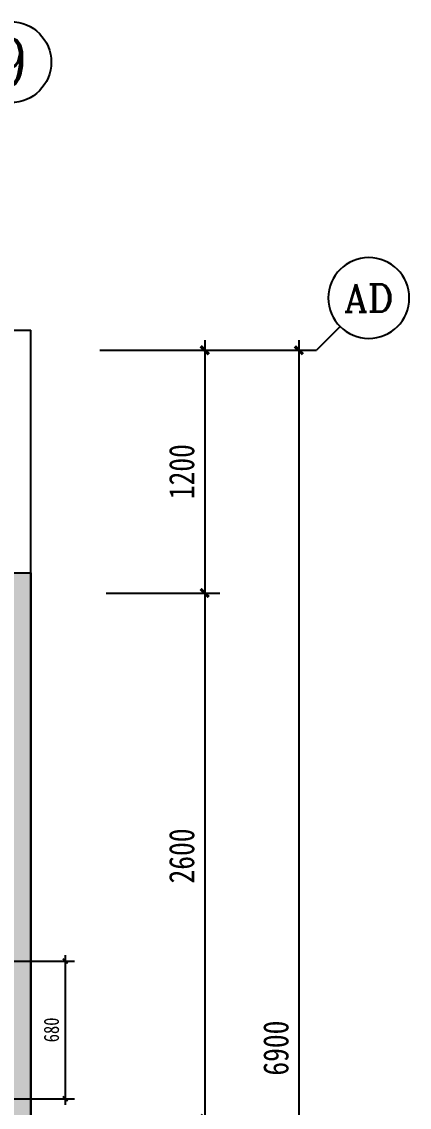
# Model space of a CAD drawing. Extents: x 3479 to 4537415, y 306 to 366510.
# Drawn here: x 4398438 to 4400352, y 277121 to 282488 of the extents above; entities that cross this region are included whole.
import ezdxf
from ezdxf.enums import TextEntityAlignment as Align

# ---------------------------------------------------------------- set-up
doc = ezdxf.new("R2010")
doc.units = 0
doc.header["$LTSCALE"] = 10
doc.header["$MEASUREMENT"] = 0
doc.header["$PDMODE"] = 35
doc.linetypes.add('DASH', pattern=[0.35, 0.25, -0.1])
doc.layers.get('Defpoints').update_dxf_attribs({"color": 49, "linetype": 'DASH'})
for name, color, linetype in [('AXIS', 3, 'Continuous'), ('AXIS_TEXT', 7, 'Continuous'), ('COLU', 1, 'Continuous'), ('COLU_HATCH', 251, 'Continuous'), ('P-FLOOR', 117, 'Continuous'), ('P-WALL', 5, 'Continuous'), ('PUB_DIM', 3, 'Continuous')]:
    doc.layers.add(name, color=color, linetype=linetype)
doc.styles.add('-宋体', font='simkai.ttf', dxfattribs={"width": 0.8})
doc.styles.add('_TCH_AXIS', font='COMPLEX', dxfattribs={"bigfont": 'GBCBIG'})
doc.styles.add('COMPLEX', font='COMPLEX')
doc.dimstyles.new('DIM-030', dxfattribs={"dimscale": 30, "dimtxt": 2.5, "dimasz": 0.8, "dimexe": 1.5, "dimexo": 2.5, "dimgap": 1, "dimtad": 1, "dimdec": 0, "dimzin": 12, "dimdsep": 46, "dimtxsty": '-宋体', "dimblk": 'ARCHTICK', "dimcen": 0, "dimdle": 1, "dimclrd": 256, "dimclre": 256, "dimclrt": 9, "dimadec": 0, "dimazin": 0, "dimtfac": 1, "dimtdec": 0, "dimtmove": 2, "dimatfit": 3, "dimldrblk": 'DOT', "dimfxl": 1, "dimtolj": 1, "dimtzin": 12, "dimarcsym": 0})
doc.dimstyles.new('DIM-050', dxfattribs={"dimscale": 50, "dimtxt": 2.5, "dimasz": 0.8, "dimexe": 1.5, "dimexo": 2.5, "dimgap": 1, "dimtad": 1, "dimdec": 0, "dimzin": 12, "dimdsep": 46, "dimtxsty": '-宋体', "dimblk": 'ARCHTICK', "dimcen": 0, "dimdle": 1, "dimclrd": 256, "dimclre": 256, "dimclrt": 9, "dimadec": 0, "dimazin": 0, "dimtfac": 1, "dimtdec": 0, "dimtix": 1, "dimtmove": 2, "dimatfit": 3, "dimldrblk": 'DOT', "dimfxl": 1.5, "dimtolj": 1, "dimtzin": 12, "dimarcsym": 0})

# ---------------------------------------------------------------- blocks, each defined once
blk = doc.blocks.new('_ArchTick')
at = {"color": 0, "linetype": 'ByBlock', "const_width": 0.4}
blk.add_lwpolyline([(-0.5, -0.5), (0.5, 0.5)], dxfattribs=at)
blk = doc.blocks.new('*D1451')
at = {"layer": 'Defpoints', "color": 0, "transparency": 16777216}
for p in [(4398720.5, 280863.2), (4398730.6, 279663.2), (4399341.5, 279663.2)]:
    blk.add_point(p, dxfattribs=at)
at = {"layer": 'PUB_DIM', "lineweight": -2, "transparency": 16777216}
for p, q in [((4398845.5, 280863.2), (4399416.5, 280863.2)), ((4399341.5, 280913.2), (4399341.5, 279613.2)), ((4398855.6, 279663.2), (4399416.5, 279663.2))]:
    blk.add_line(p, q, dxfattribs=at)
at = {"layer": 'PUB_DIM', "lineweight": -2, "transparency": 16777216, "xscale": 40, "yscale": 40, "zscale": 40}
for p, rotation in [((4399341.5, 280863.2), 90), ((4399341.5, 279663.2), 270)]:
    blk.add_blockref('_ArchTick', p, dxfattribs=dict(at, rotation=rotation))
at = {"layer": 'PUB_DIM', "color": 9, "transparency": 16777216, "insert": (4399228.3, 280263.2), "char_height": 125, "attachment_point": 5, "rotation": 90, "style": '-宋体'}
blk.add_mtext('\\A1;1200', dxfattribs=at)
blk = doc.blocks.new('_Dot')
at = {"color": 0, "linetype": 'ByBlock', "lineweight": -2}
blk.add_line((-0.5, 0), (-1, 0), dxfattribs=at)
at = {"color": 0, "linetype": 'ByBlock', "const_width": 0.5}
blk.add_lwpolyline([(-0.25, 0, 1), (0.25, 0, 1)], format="xyb", close=True, dxfattribs=at)
blk = doc.blocks.new('*D1452')
at = {"layer": 'Defpoints', "color": 0, "transparency": 16777216}
for p in [(4398730.6, 279663.2), (4398713.8, 277063.2), (4399341.5, 277063.2)]:
    blk.add_point(p, dxfattribs=at)
at = {"layer": 'PUB_DIM', "lineweight": -2, "transparency": 16777216}
for p, q in [((4399341.5, 279713.2), (4399341.5, 277013.2)), ((4398855.6, 279663.2), (4399416.5, 279663.2)), ((4398838.8, 277063.2), (4399416.5, 277063.2))]:
    blk.add_line(p, q, dxfattribs=at)
at = {"layer": 'PUB_DIM', "lineweight": -2, "transparency": 16777216, "xscale": 40, "yscale": 40, "zscale": 40}
for p, rotation in [((4399341.5, 279663.2), 90), ((4399341.5, 277063.2), 270)]:
    blk.add_blockref('_ArchTick', p, dxfattribs=dict(at, rotation=rotation))
at = {"layer": 'PUB_DIM', "color": 9, "transparency": 16777216, "insert": (4399228.3, 278363.2), "char_height": 125, "attachment_point": 5, "rotation": 90, "style": '-宋体'}
blk.add_mtext('\\A1;2600', dxfattribs=at)
blk = doc.blocks.new('*D1454')
at = {"layer": 'Defpoints', "color": 0, "transparency": 16777216}
for p in [(4398720.5, 280863.2), (4398734.9, 273963.2), (4399806.7, 273963.2)]:
    blk.add_point(p, dxfattribs=at)
at = {"layer": 'PUB_DIM', "lineweight": -2, "transparency": 16777216}
for p, q in [((4398845.5, 280863.2), (4399881.7, 280863.2)), ((4399806.7, 280913.2), (4399806.7, 273913.2)), ((4398859.9, 273963.2), (4399881.7, 273963.2))]:
    blk.add_line(p, q, dxfattribs=at)
at = {"layer": 'PUB_DIM', "lineweight": -2, "transparency": 16777216, "xscale": 40, "yscale": 40, "zscale": 40}
for p, rotation in [((4399806.7, 280863.2), 90), ((4399806.7, 273963.2), 270)]:
    blk.add_blockref('_ArchTick', p, dxfattribs=dict(at, rotation=rotation))
at = {"layer": 'PUB_DIM', "color": 9, "transparency": 16777216, "insert": (4399693.5, 277413.2), "char_height": 125, "attachment_point": 5, "rotation": 90, "style": '-宋体'}
blk.add_mtext('\\A1;6900', dxfattribs=at)
blk = doc.blocks.new('*D361')
at = {"layer": 'Defpoints', "color": 0, "transparency": 16777216}
for p in [(4398253.5, 277843.2), (4398253.5, 277163.2), (4398652.7, 277163.2)]:
    blk.add_point(p, dxfattribs=at)
at = {"layer": 'P-FLOOR', "lineweight": -2, "transparency": 16777216}
for p, q in [((4398652.7, 277873.2), (4398652.7, 277133.2)), ((4398328.5, 277843.2), (4398697.7, 277843.2)), ((4398328.5, 277163.2), (4398697.7, 277163.2))]:
    blk.add_line(p, q, dxfattribs=at)
at = {"layer": 'P-FLOOR', "lineweight": -2, "transparency": 16777216, "xscale": 24, "yscale": 24, "zscale": 24}
for p, rotation in [((4398652.7, 277843.2), 90), ((4398652.7, 277163.2), 270)]:
    blk.add_blockref('_ArchTick', p, dxfattribs=dict(at, rotation=rotation))
at = {"layer": 'P-FLOOR', "color": 9, "transparency": 16777216, "insert": (4398584.8, 277503.2), "char_height": 75, "attachment_point": 5, "rotation": 90, "style": '-宋体'}
blk.add_mtext('\\A1;680', dxfattribs=at)
blk = doc.blocks.new('_AXISO')
blk.add_circle((0, 0), 0.5)
at = {"layer": 'AXIS_TEXT', "style": 'COMPLEX', "width": 1.041667}
blk.add_attdef('A', text='', height=0.56, dxfattribs=at).set_placement((-0.25, -0.28), (0.25, -0.28), align=Align.FIT)

msp = doc.modelspace()

# ---------------------------------------------------------------- hatches: boundary and pattern name
at = {"layer": 'COLU_HATCH'}
msp.add_hatch(color=256, dxfattribs=at).paths.add_polyline_path([(4395883.5, 277163.2), (4398283.5, 277163.2), (4398283.5, 279763.2), (4398483.5, 279763.2), (4398483.5, 276963.2), (4395883.5, 276963.2)])

# ---------------------------------------------------------------- linework, layer by layer
at = {"color": 6}
msp.add_line((4398483.5, 279663.2), (4398483.5, 279663.2), dxfattribs=at)
at = {"layer": 'AXIS'}
for p in [(4400010.2, 280980.4), (4398824, 280863.2)]:
    msp.add_line(p, (4399893, 280863.2), dxfattribs=at)
at = {"layer": 'COLU'}
msp.add_lwpolyline([(4395883.5, 277163.2), (4398283.5, 277163.2), (4398283.5, 279763.2), (4398483.5, 279763.2), (4398483.5, 276963.2), (4395883.5, 276963.2)], close=True, dxfattribs=at)
msp.add_lwpolyline([(4398283.5, 278863.2), (4398283.5, 278863.2), (4398283.5, 279563.2), (4397883.5, 279563.2), (4397883.5, 279763.2), (4398483.5, 279763.2), (4398483.5, 278863.2)], dxfattribs=at)
at = {"layer": 'P-WALL'}
for p in [(4397483.5, 280963.2), (4398483.5, 276963.2)]:
    msp.add_line(p, (4398483.5, 280963.2), dxfattribs=at)

# ---------------------------------------------------------------- block references
at = {"layer": 'AXIS'}
ref = msp.add_blockref('_AXISO', (4398383.5, 282287.7), dxfattribs=dict(at, xscale=400, yscale=400, zscale=400))
ref.add_attrib('A', '9', dxfattribs={"layer": 'AXIS_TEXT', "height": 233, "style": '_TCH_AXIS'}).set_placement((4398305.8, 282171.3), (4398461.1, 282171.3), align=Align.FIT)
ref = msp.add_blockref('_AXISO', (4400151.6, 281121.8), dxfattribs=dict(at, xscale=-400, yscale=400, zscale=400))
ref.add_attrib('A', 'AD', dxfattribs={"layer": 'AXIS_TEXT', "height": 135.43, "style": '_TCH_AXIS'}).set_placement((4400029.1, 281054.1), (4400274.1, 281054.1), align=Align.FIT)

# ---------------------------------------------------------------- dimensions: what is measured, and where the dimension line sits
at = {"layer": 'P-FLOOR'}
dim = msp.add_linear_dim(base=(4398652.7, 277163.2), p1=(4398253.5, 277843.2), p2=(4398253.5, 277163.2), angle=90, dimstyle='DIM-030', dxfattribs=at)
dim.commit()
dim.dimension.update_dxf_attribs({"geometry": '*D361', "text_midpoint": (4398584.8, 277503.2)})
at = {"layer": 'PUB_DIM'}
for base, p1, p2, picture, middle in [((4399341.5, 279663.2), (4398720.5, 280863.2), (4398730.6, 279663.2), '*D1451', (4399228.3, 280263.2)), ((4399806.7, 273963.2), (4398720.5, 280863.2), (4398734.9, 273963.2), '*D1454', (4399693.5, 277413.2)), ((4399341.5, 277063.2), (4398730.6, 279663.2), (4398713.8, 277063.2), '*D1452', (4399228.3, 278363.2))]:
    dim = msp.add_linear_dim(base=base, p1=p1, p2=p2, angle=90, dimstyle='DIM-050', dxfattribs=at)
    dim.commit()
    dim.dimension.update_dxf_attribs({"geometry": picture, "text_midpoint": middle})

doc.saveas('drawing.dxf')
